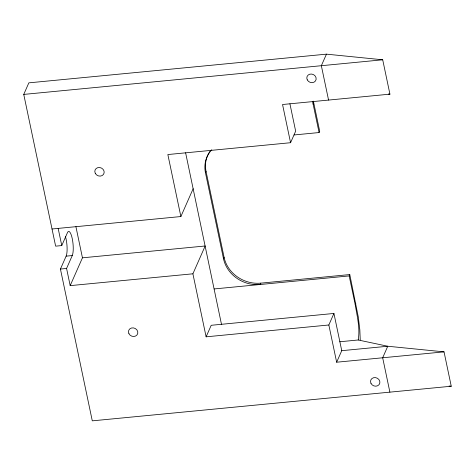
<?xml version="1.0" encoding="UTF-8"?>
<svg xmlns="http://www.w3.org/2000/svg" width="475" height="475" viewBox="0 0 475 475"><rect width="100%" height="100%" fill="white"/><g stroke="black" fill="none" stroke-linecap="round" stroke-linejoin="round"><path stroke-width="0.71" d="M360.24 339.981L359.842 329.887L358.281 316.973L349.784 274.568L260.811 283.147A31.831 28.162 23.8 0 1 224.117 257.468L206.043 171.368A31.831 28.162 23.8 0 1 208.371 153.971M339.773 341.768L358.215 339.987C360.24 328.225 357.111 316.172 355.199 304.558L349.184 275.922L349.784 274.568M294.084 134.959L319.087 132.549L313.114 104.102L313.672 102.564L313.363 101.151M52.018 228.992L180.88 216.547L167.847 154.547L290.569 142.714L282.548 104.512L389.928 94.151L382.713 59.791L326.444 54.15L28.844 82.852L23.75 94.412L55.634 246.163L61.768 245.575L67.456 232.649A12.736 3.183 84.5 0 1 72.259 238.67A12.736 3.183 84.5 0 1 72.265 255.556L66.577 268.452L70.181 285.635L192.903 273.802L205.176 245.985L82.454 257.818L70.181 285.635M358.215 339.987L387.766 346.245L444.036 351.862L451.25 386.228L92.287 420.85L60.432 269.058L66.132 256.15A12.736 3.183 84.5 0 0 65.419 236.479M180.88 216.547L193.153 188.712M260.811 283.147L260.211 284.501A31.831 28.162 23.8 0 1 223.523 258.822L205.449 172.722L206.043 171.368M223.523 258.822L224.117 257.468M326.444 54.15L321.349 65.704L328.563 100.071M290.569 142.714L295.658 131.159L289.91 103.764M333.931 313.452L328.843 324.989L206.114 336.828L211.209 325.292L333.931 313.452L341.745 350.681L336.65 362.217L444.036 351.862M319.087 132.549L319.687 131.195L313.672 102.564M355.199 304.558L355.834 303.394M60.432 269.058L66.577 268.452M23.75 94.412L382.713 59.791M66.132 256.15L72.265 255.556M214.189 288.942L349.184 275.922M341.745 350.681L387.766 346.245L382.672 357.788L389.886 392.148M388.467 94.008L389.928 94.151M449.059 386.009L451.25 386.228M312.574 101.65L313.114 104.102M185.606 152.76L221.54 324.579M75.911 226.646L82.454 257.818M58.158 228.398L61.768 245.575M328.843 324.989L336.65 362.217M192.903 273.802L206.114 336.828M205.449 172.722A31.831 28.162 23.8 0 1 211.803 149.726M208.727 153.324A31.831 28.162 23.8 0 1 209.902 151.448M370.999 383.42A4.774 4.222 23.8 0 0 379.103 384.608A4.774 4.222 23.8 0 0 375.529 377.619A4.774 4.222 23.8 0 0 370.999 383.42M128.939 333.711A4.774 4.222 23.8 0 0 137.043 334.893A4.774 4.222 23.8 0 0 133.469 327.904A4.774 4.222 23.8 0 0 128.939 333.711M95.279 173.339A4.774 4.222 23.8 0 0 103.384 174.527A4.774 4.222 23.8 0 0 99.809 167.538A4.774 4.222 23.8 0 0 95.279 173.339M307.272 79.883A4.774 4.222 23.8 0 0 315.376 81.071A4.774 4.222 23.8 0 0 311.808 74.082A4.774 4.222 23.8 0 0 307.272 79.883"/></g></svg>
